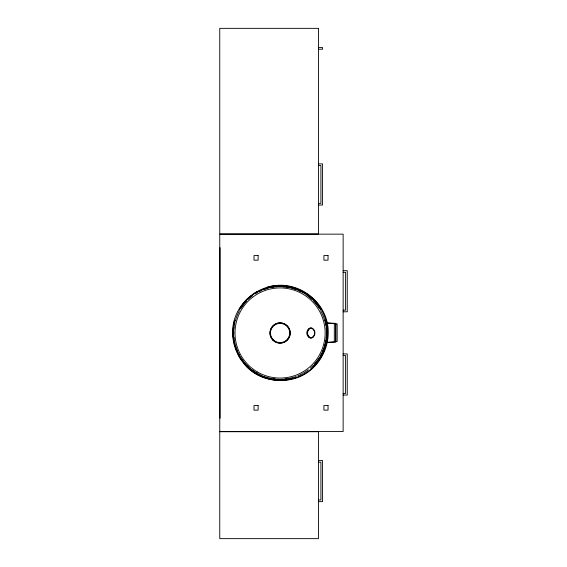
<?xml version="1.0" encoding="UTF-8"?>
<svg xmlns="http://www.w3.org/2000/svg" width="567" height="567" viewBox="0 0 567 567"><rect width="100%" height="100%" fill="white"/><g stroke="black" fill="none" stroke-linecap="round" stroke-linejoin="round"><path stroke-width="0.85" d="M233.618 327.223L233.944 324.749M234.27 322.276L234.483 320.631M234.688 320.83C224.964 354.51 258.566 388.104 292.239 378.38M234.929 320.894C229.692 340.887 238.87 363.043 256.709 373.469M313.388 336.514L314.125 335.281A4.656 3.636 -90 0 0 314.125 330.703L312.842 329.03A4.416 3.452 -90 0 0 309.341 329.03L308.051 330.703A4.656 3.636 -90 0 0 308.058 335.281L309.341 336.954A4.416 3.452 -90 0 0 312.842 336.961M239.253 309.107L241.79 305.811M242.796 304.493L246.851 299.213L256.738 291.622M239.38 309.497C256.319 278.808 303.834 278.808 320.773 309.497M239.6 309.625L247.028 299.943M313.126 366.041C324.572 354.212 329.221 336.862 325.224 320.894M313.31 366.218C324.813 354.325 329.484 336.883 325.472 320.83M313.572 336.231L312.601 337.308A4.805 3.749 -90 0 1 308.781 337.308L307.385 335.48A5.06 3.955 -90 0 1 307.385 330.504L308.781 328.683A4.805 3.749 -90 0 1 312.601 328.683M256.709 292.515C278.298 279.871 308.186 287.88 320.561 309.625M267.759 287.001C288.121 281.664 310.688 291.013 321.312 309.185C331.738 327.471 328.548 351.696 313.749 366.665C298.781 381.463 274.563 384.653 256.27 374.227C238.105 363.603 228.756 341.029 234.086 320.667C239.678 300.113 259.424 285.392 280.622 285.222C301.743 285.343 321.191 300.262 326.769 320.631C332.12 341.058 322.743 363.702 304.507 374.362C286.165 384.823 261.862 381.619 246.851 366.771M292.175 378.139L280.077 379.734L267.978 378.139M326.039 342.326L335.629 341.759L335.629 323.679L326.039 323.112M318.456 47.585L322.573 47.585L322.573 49.23L318.456 49.23M318.456 163.906L322.573 163.906L322.573 205.027L318.456 205.027M318.456 165.55L320.922 165.55L320.922 203.383L318.456 203.383M343.134 270.672L347.245 270.672L347.245 311.793L343.134 311.793M343.134 272.316L345.601 272.316L345.601 310.149L343.134 310.149M325.167 320.27L325.387 322.758L335.841 323.381L335.841 342.057L325.387 342.674L325.167 345.168M335.629 324.005L334.317 324.005L334.317 341.433L335.629 341.433M335.841 324.005L337.152 324.005L337.152 341.433L335.841 341.433M343.134 353.907L347.245 353.907L347.245 395.036L343.134 395.036M343.134 355.552L345.601 355.552L345.601 393.392L343.134 393.392M219.755 431.558L343.134 431.558L343.134 234.15L219.755 234.15L219.755 538.65L318.456 538.65L318.456 431.721L219.755 431.721M318.456 460.51L322.573 460.51L322.573 501.639L318.456 501.639M318.456 462.155L320.922 462.155L320.922 499.988L318.456 499.988M239.253 356.877L242.796 361.498M243.81 362.816L246.34 366.112M235.759 348.429L238.941 356.111M233.072 334.643L233.292 336.288M233.724 339.59L233.944 341.235M234.27 343.708L234.483 345.36M220.081 247.637L220.081 418.233M314.373 331.702A5.06 3.955 -90 0 1 314.373 334.282M326.323 336.444A46.366 46.366 0 0 1 326.16 338.18M325.791 340.767A46.366 46.366 0 0 1 325.465 342.475M324.87 344.991A46.366 46.366 0 0 1 324.133 347.472M323.559 349.116A46.366 46.366 0 0 1 322.58 351.54M321.85 353.121A46.366 46.366 0 0 1 320.66 355.431M318.881 358.379A46.366 46.366 0 0 1 314.642 363.901M312.871 365.779A46.366 46.366 0 0 1 310.333 368.132M308.306 369.783A46.366 46.366 0 0 1 303.267 373.15M302.516 373.575A46.366 46.366 0 0 1 297.824 375.836M296.201 376.467A46.366 46.366 0 0 1 292.083 377.785M291.247 377.998A46.366 46.366 0 0 1 289.56 378.38M286.994 378.841A46.366 46.366 0 0 1 285.265 379.075M282.664 379.288A46.366 46.366 0 0 1 280.941 379.351M279.219 379.351A46.366 46.366 0 0 1 277.49 379.288M274.889 379.075A46.366 46.366 0 0 1 273.166 378.841M270.594 378.38A46.366 46.366 0 0 1 268.907 377.998M268.078 377.785A46.366 46.366 0 0 1 263.96 376.467M262.337 375.836A46.366 46.366 0 0 1 257.645 373.575M256.894 373.15A46.366 46.366 0 0 1 251.854 369.783M248.53 366.977A46.366 46.366 0 0 1 247.29 365.779M245.511 363.901A46.366 46.366 0 0 1 244.377 362.582M243.293 361.222A46.366 46.366 0 0 1 240.812 357.649M239.501 355.431A46.366 46.366 0 0 1 238.31 353.121M237.58 351.54A46.366 46.366 0 0 1 236.602 349.116M236.028 347.472A46.366 46.366 0 0 1 235.291 344.991M234.873 343.326A46.366 46.366 0 0 1 234.369 340.767M234.107 339.045A46.366 46.366 0 0 1 233.909 337.315M233.739 334.714A46.366 46.366 0 0 1 233.739 331.27M233.838 329.54A46.366 46.366 0 0 1 234.107 326.939M234.518 324.359A46.366 46.366 0 0 1 234.873 322.666M235.291 320.993A46.366 46.366 0 0 1 239.501 310.56M240.812 308.335A46.366 46.366 0 0 1 244.377 303.402M245.511 302.083A46.366 46.366 0 0 1 246.688 300.822M247.907 299.603A46.366 46.366 0 0 1 252.549 295.683M255.419 293.727A46.366 46.366 0 0 1 256.894 292.834M259.169 291.608A46.366 46.366 0 0 1 261.529 290.495M263.96 289.517A46.366 46.366 0 0 1 267.248 288.433M271.444 287.434A46.366 46.366 0 0 1 273.166 287.143M275.76 286.824A46.366 46.366 0 0 1 277.49 286.696M282.664 286.696A46.366 46.366 0 0 1 284.4 286.824M286.994 287.143A46.366 46.366 0 0 1 288.709 287.434M292.905 288.433A46.366 46.366 0 0 1 295.386 289.22M298.625 290.495A46.366 46.366 0 0 1 300.985 291.608M306.903 295.173A46.366 46.366 0 0 1 312.254 299.603M313.466 300.822A46.366 46.366 0 0 1 318.881 307.605M320.66 310.56A46.366 46.366 0 0 1 324.87 320.993M325.465 323.509A46.366 46.366 0 0 1 325.791 325.217M326.16 327.804A46.366 46.366 0 0 1 326.323 329.54M270.289 330.37A10.135 10.135 0 0 1 287.037 325.621A10.135 10.135 0 0 1 283.266 342.617A10.135 10.135 0 0 1 270.098 331.234M308.391 329.47L307.789 330.504A5.06 3.955 -90 0 0 307.789 335.48L309.185 337.308A4.805 3.749 -90 0 0 312.998 337.308L314.394 335.48A5.06 3.955 -90 0 0 314.394 330.504L312.998 328.683A4.805 3.749 -90 0 0 309.185 328.683L308.391 329.47M318.456 28.35L219.755 28.35L219.755 233.987L318.456 233.987L318.456 28.35M258.12 255.568L254.009 255.568L254.009 260.175L258.12 260.175L258.12 255.568M328.038 255.568L323.92 255.568L323.92 260.175L328.038 260.175L328.038 255.568M258.12 405.525L254.009 405.525L254.009 410.132L258.12 410.132L258.12 405.525M328.038 405.525L323.92 405.525L323.92 410.132L328.038 410.132L328.038 405.525M257.538 372.03A45.077 45.077 0 0 0 325.153 332.992A45.077 45.077 0 0 0 257.538 293.954A45.077 45.077 0 0 0 257.538 372.03M272.94 340.136A10.1 10.1 0 0 0 289.836 335.607A10.1 10.1 0 0 0 277.469 323.24A10.1 10.1 0 0 0 272.94 340.136M273.273 339.803A9.632 9.632 0 0 0 289.383 335.487A9.632 9.632 0 0 0 277.589 323.693A9.632 9.632 0 0 0 273.273 339.803"/></g></svg>
